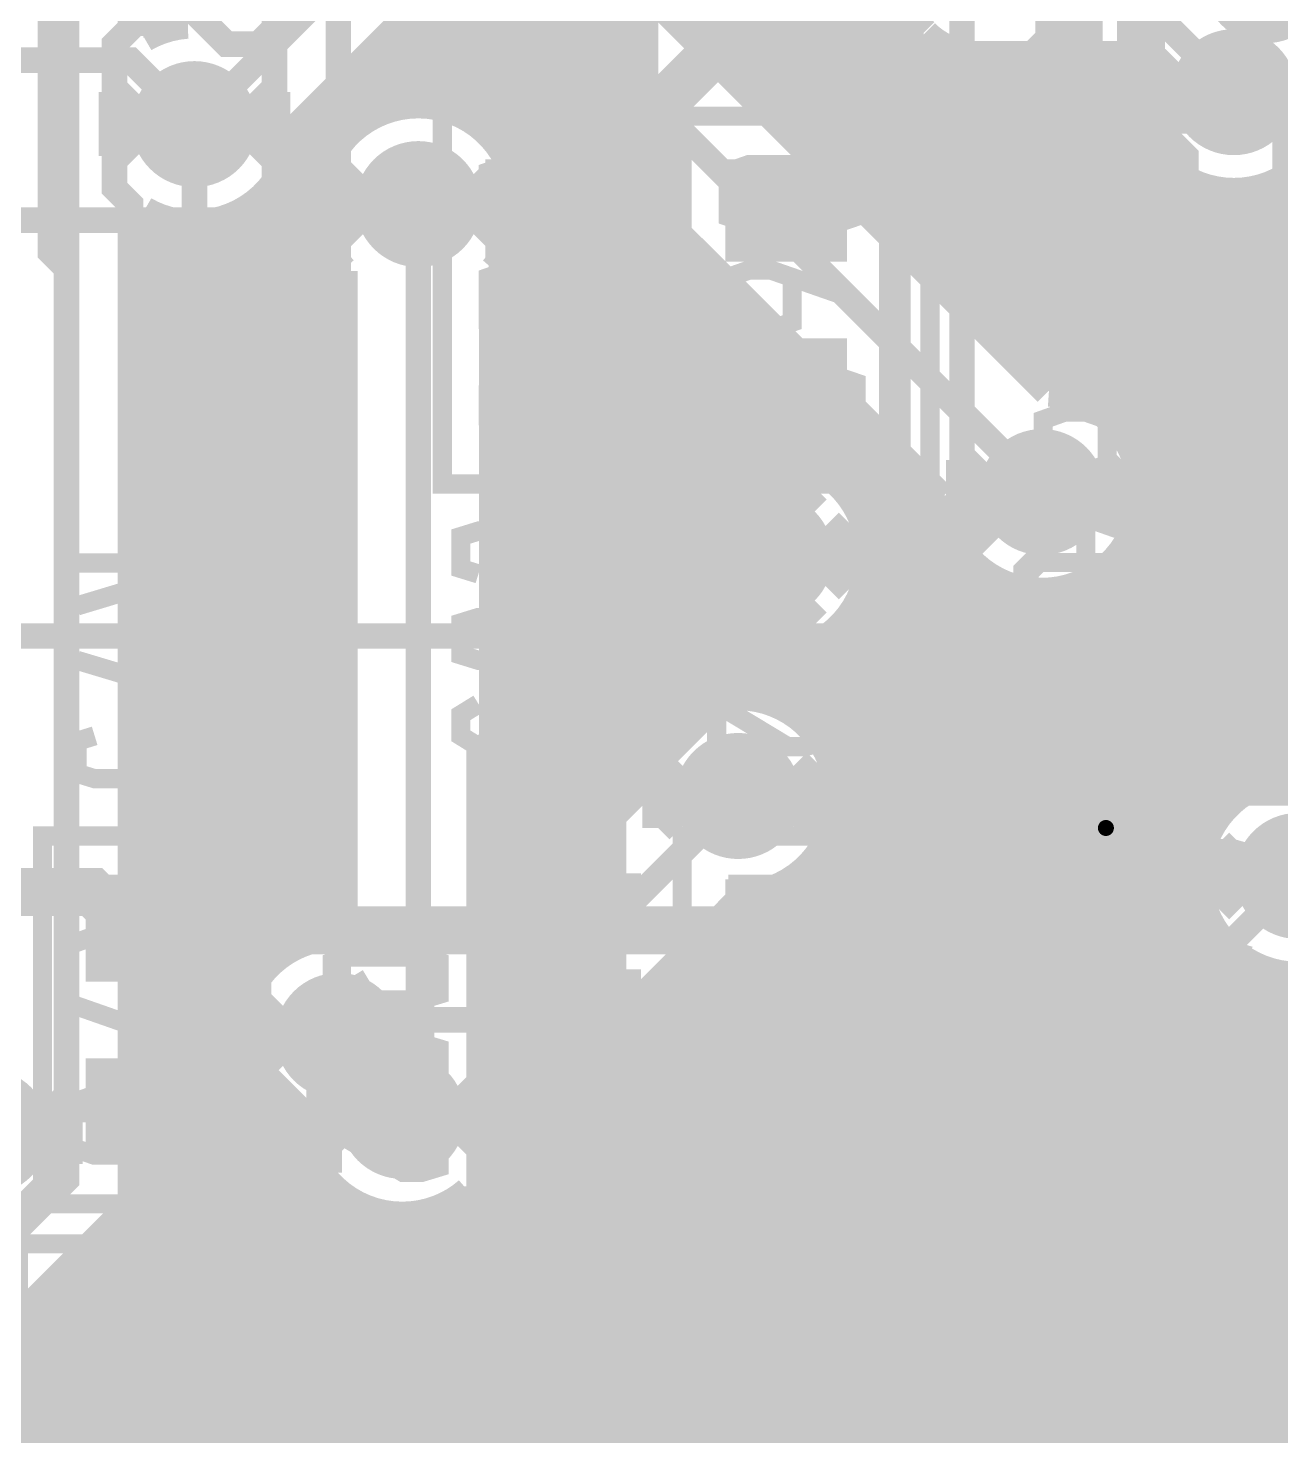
# Model space of a CAD drawing. Extents: x -10 to 131, y -93 to 209.
# Drawn here: x 114 to 123.94, y 77.98 to 89.15 of the extents above; entities that cross this region are included whole.
import ezdxf

# ---------------------------------------------------------------- set-up
doc = ezdxf.new("R2010")
doc.units = 0
doc.header["$MEASUREMENT"] = 0
doc.layers.get('0').update_dxf_attribs({"linetype": 'CONTINUOUS'})
for name, color, linetype in [('22-303-0_AST', 7, 'CONTINUOUS'), ('22-303-0_BOT', 2, 'CONTINUOUS'), ('22-303-0_DRD', 6, 'CONTINUOUS'), ('22-303-0_DRL', 1, 'CONTINUOUS'), ('22-303-0_GND', 3, 'CONTINUOUS'), ('22-303-0_IN1', 10, 'CONTINUOUS'), ('22-303-0_SMT', 9, 'CONTINUOUS'), ('22-303-0_SPT', 11, 'CONTINUOUS'), ('22-303-0_SST', 8, 'CONTINUOUS'), ('22-303-0_TOP', 15, 'CONTINUOUS'), ('THRUHOLE_TAP', 2, 'CONTINUOUS')]:
    doc.layers.add(name, color=color, linetype=linetype)

# ---------------------------------------------------------------- blocks, each defined once
blk = doc.blocks.new('ROUND_70')
at = {"const_width": 0.29972}
blk.add_lwpolyline([(-0.14986, 0, 1), (0.14986, 0, 1)], format="xyb", close=True, dxfattribs=at)
blk = doc.blocks.new('ROUND_116')
at = {"const_width": 0.10033}
blk.add_lwpolyline([(-0.050164, 0, 1), (0.050164, 0, 1)], format="xyb", close=True, dxfattribs=at)
blk = doc.blocks.new('ROUND_117')
at = {"const_width": 0.10033}
blk.add_lwpolyline([(-0.050164, 0, 1), (0.050164, 0, 1)], format="xyb", close=True, dxfattribs=at)
blk = doc.blocks.new('ROUND_98')
at = {"const_width": 0.50038}
blk.add_lwpolyline([(-0.25019, 0, 1), (0.25019, 0, 1)], format="xyb", close=True, dxfattribs=at)
blk = doc.blocks.new('ROUND_100')
at = {"const_width": 0.50038}
blk.add_lwpolyline([(-0.25019, 0, 1), (0.25019, 0, 1)], format="xyb", close=True, dxfattribs=at)
blk = doc.blocks.new('ROUND_101')
at = {"const_width": 0.0635}
blk.add_lwpolyline([(-0.03175, 0, 1), (0.03175, 0, 1)], format="xyb", close=True, dxfattribs=at)
blk = doc.blocks.new('RECTANGLE_3')
blk.add_solid([(0.4826, 0.4064), (0.4826, -0.4064), (-0.4826, 0.4064), (-0.4826, -0.4064)])
blk = doc.blocks.new('RECTANGLE_8')
blk.add_solid([(0.9017, 0.508), (0.9017, -0.508), (-0.9017, 0.508), (-0.9017, -0.508)])
blk = doc.blocks.new('RECTANGLE_17')
blk.add_solid([(0.635, 0.508), (0.635, -0.508), (-0.635, 0.508), (-0.635, -0.508)])
blk = doc.blocks.new('ROUND_108')
at = {"const_width": 0.10033}
blk.add_lwpolyline([(-0.050164, 0, 1), (0.050164, 0, 1)], format="xyb", close=True, dxfattribs=at)

msp = doc.modelspace()

# ---------------------------------------------------------------- linework, layer by layer
at = {"layer": '22-303-0_AST', "const_width": 0.1524}
for points in [[(117.2845, 88.4555), (117.2845, 85.5345), (118.9228, 85.5345), (118.9228, 88.4555), (117.2845, 88.4555)], [(119.1895, 88.4555), (119.1895, 85.5345), (120.8278, 85.5345), (120.8278, 88.4555), (119.1895, 88.4555)], [(123.952, 83.058), (123.952, 88.392), (121.158, 88.392), (121.158, 83.058), (123.952, 83.058)], [(117.8179, 87.59952), (117.65026, 87.65794), (117.65026, 88.01354), (117.8179, 88.07196), (118.49608, 88.07196), (118.66626, 88.01354), (118.66626, 87.65794), (118.49608, 87.59952)], [(119.7229, 87.59952), (119.55526, 87.65794), (119.55526, 88.01354), (119.7229, 88.07196), (120.40108, 88.07196), (120.57126, 88.01354), (120.57126, 87.65794), (120.40108, 87.59952)], [(118.15826, 87.17534), (118.15826, 86.81974), (117.98808, 86.76132), (117.8179, 86.76132), (117.65026, 86.81974), (117.65026, 87.17534), (117.8179, 87.23376), (117.98808, 87.23376), (118.66626, 86.99754)], [(120.06326, 87.17534), (120.06326, 86.81974), (119.89308, 86.76132), (119.7229, 86.76132), (119.55526, 86.81974), (119.55526, 87.17534), (119.7229, 87.23376), (119.89308, 87.23376), (120.57126, 86.99754)], [(122.22734, 86.46922), (122.05716, 86.52764), (122.05716, 86.88324), (122.22734, 86.9442), (122.90298, 86.9442), (123.07316, 86.88324), (123.07316, 86.52764), (122.90298, 86.46922)], [(119.55526, 85.92312), (119.55526, 86.39556), (120.2309, 85.92312), (120.40108, 85.92312), (120.57126, 85.98154), (120.57126, 86.33714), (120.40108, 86.39556)], [(117.8179, 86.39556), (117.65026, 86.27872), (117.65026, 86.03996), (117.8179, 85.92312), (117.98808, 85.92312), (118.3259, 86.15934), (118.66626, 85.92312), (118.66626, 86.39556)], [(122.56516, 86.04504), (122.56516, 85.68944), (122.39498, 85.63102), (122.22734, 85.63102), (122.05716, 85.68944), (122.05716, 86.04504), (122.22734, 86.106), (122.39498, 86.106), (123.07316, 85.86724)], [(122.39498, 84.79282), (122.39498, 85.2678), (123.07316, 85.02904), (123.07316, 84.9122), (122.05716, 84.9122)], [(114.1095, 82.7405), (114.1095, 79.8195), (115.7478, 79.8195), (115.7478, 82.7405), (114.1095, 82.7405)], [(119.1895, 82.7405), (119.1895, 79.8195), (120.8278, 79.8195), (120.8278, 82.7405), (119.1895, 82.7405)], [(114.85626, 82.35696), (114.85626, 82.00136), (115.0239, 81.88452), (115.19408, 81.88452), (115.36426, 82.00136), (115.36426, 82.35696), (114.34826, 82.35696)], [(120.06326, 82.35696), (120.06326, 82.00136), (120.2309, 81.88452), (120.40108, 81.88452), (120.57126, 82.00136), (120.57126, 82.35696), (119.55526, 82.35696)], [(114.85626, 82.06232), (114.34826, 81.88452)], [(120.06326, 82.06232), (119.55526, 81.88452)], [(114.34826, 81.40192), (115.36426, 81.04632), (115.36426, 81.51876)], [(119.55526, 81.40192), (120.57126, 81.04632), (120.57126, 81.51876)], [(114.5159, 80.68056), (114.34826, 80.62214), (114.34826, 80.26654), (114.5159, 80.20812), (114.85626, 80.20812), (115.0239, 80.32496), (115.0239, 80.68056), (115.36426, 80.68056), (115.36426, 80.20812)], [(120.06326, 80.62214), (120.06326, 80.26654), (119.89308, 80.20812), (119.7229, 80.20812), (119.55526, 80.26654), (119.55526, 80.62214), (119.7229, 80.68056), (119.89308, 80.68056), (120.57126, 80.44434)], [(113.919, 79.502), (118.491, 79.502), (118.491, 77.724), (118.237, 77.47), (118.491, 77.216), (118.491, 75.438), (113.919, 75.438), (113.919, 79.502)], [(118.999, 79.502), (123.571, 79.502), (123.571, 77.724), (123.317, 77.47), (123.571, 77.216), (123.571, 75.438), (118.999, 75.438), (118.999, 79.502)], [(121.09704, 78.7146), (120.92686, 78.65364), (120.92686, 78.41742), (121.09704, 78.359), (121.26468, 78.23962), (121.77268, 78.23962), (121.94286, 78.29804), (121.94286, 78.65364), (121.77268, 78.7146), (121.09704, 78.7146)], [(115.63604, 78.5876), (115.46586, 78.52664), (115.46586, 78.29042), (115.63604, 78.232), (115.80368, 78.11262), (116.31168, 78.11262), (116.48186, 78.17104), (116.48186, 78.52664), (116.31168, 78.5876), (115.63604, 78.5876)], [(121.26468, 78.47584), (120.92686, 78.23962)], [(115.80368, 78.34884), (115.46586, 78.11262)], [(120.92686, 77.40142), (120.92686, 77.8764), (121.60504, 77.40142), (121.77268, 77.40142), (121.94286, 77.45984), (121.94286, 77.81544), (121.77268, 77.8764)]]:
    msp.add_lwpolyline(points, dxfattribs=at)
at = {"layer": '22-303-0_BOT'}
for points, const_width in [([(118.364, 125.857), (118.364, 124.714), (117.856, 124.206), (117.856, 90.932), (115.316, 88.392)], 0.2032), ([(122.047, 85.471), (118.364, 89.154), (118.364, 123.19), (120.396, 125.222)], 0.2032), ([(116.713, 96.647), (116.586, 96.647), (116.078, 96.139), (116.078, 92.456), (115.697, 92.075), (115.316, 92.075), (114.3, 91.059), (114.3, 80.137), (112.903, 78.74), (112.903, 65.151)], 0.2032), ([(117.2464, 91.18346), (115.26012, 89.19718)], 0.254), ([(115.2652, 91.1606), (115.2652, 89.20226)], 0.254), ([(115.0366, 90.932), (115.0366, 89.14892)], 0.254), ([(114.9096, 90.805), (114.9096, 89.0905)], 0.254), ([(119.1514, 90.84056), (119.1514, 89.22766)], 0.254), ([(119.38, 90.43162), (119.38, 88.99906)], 0.254), ([(119.6086, 90.2335), (119.6086, 88.77046)], 0.254), ([(119.8372, 90.1446), (119.8372, 88.54186)], 0.254), ([(120.0658, 90.12428), (120.0658, 88.31326)], 0.254), ([(120.08358, 90.12682), (121.10212, 89.11082)], 0.254), ([(117.7544, 89.9668), (116.12118, 88.33612)], 0.254), ([(117.7544, 89.9668), (117.7544, 89.154)], 0.254), ([(120.2944, 89.916), (120.2944, 88.08466)], 0.254), ([(117.5512, 89.7636), (117.5512, 88.42248)], 0.254), ([(120.523, 89.6874), (120.523, 87.85606)], 0.254), ([(117.3226, 89.535), (117.3226, 88.5317)], 0.254), ([(118.9736, 89.40546), (122.10288, 86.27618)], 0.254), ([(120.7516, 89.4588), (120.7516, 87.62746)], 0.254), ([(117.094, 89.3064), (117.094, 88.56472)], 0.254), ([(115.2652, 89.2048), (114.9096, 89.2048)], 0.254), ([(117.7544, 89.2048), (116.98986, 89.2048)], 0.254), ([(121.0056, 89.2048), (119.17426, 89.2048)], 0.254), ([(120.9802, 89.2302), (120.9802, 87.39886)], 0.254), ([(116.8654, 89.0778), (116.8654, 88.5317)], 0.254), ([(117.7798, 88.9762), (116.76126, 88.9762)], 0.254), ([(117.7798, 88.97874), (117.7798, 88.18372)], 0.254), ([(121.29516, 88.9762), (119.40286, 88.9762)], 0.254), ([(121.2088, 89.02192), (121.2088, 87.17026)], 0.254), ([(116.6368, 88.8492), (116.6368, 88.42248)], 0.254), ([(121.4374, 88.93302), (121.4374, 86.94166)], 0.254), ([(122.81154, 88.9254), (121.539, 88.9254)], 0.254), ([(121.666, 88.9254), (121.666, 86.71306)], 0.254), ([(121.8946, 88.9254), (121.8946, 86.48446)], 0.254), ([(122.1232, 88.9254), (122.1232, 86.27364)], 0.254), ([(122.3518, 88.9254), (122.3518, 86.21776)], 0.254), ([(122.5804, 88.9254), (122.5804, 86.07806)], 0.254), ([(117.90934, 88.7476), (116.53266, 88.7476)], 0.254), ([(117.9322, 88.7222), (121.24182, 85.41512)], 0.254), ([(122.76836, 88.7476), (119.63146, 88.7476)], 0.254), ([(116.4082, 88.6206), (116.4082, 88.18372)], 0.254), ([(118.0084, 88.646), (118.0084, 82.29346)], 0.254), ([(116.82476, 88.519), (116.30406, 88.519)], 0.254), ([(118.1354, 88.519), (117.3607, 88.519)], 0.254), ([(122.77344, 88.519), (119.86006, 88.519)], 0.254), ([(116.1796, 88.392), (116.1796, 81.90992)], 0.254), ([(118.237, 88.4174), (118.237, 82.52206)], 0.254), ([(116.48694, 88.2904), (116.1161, 88.2904)], 0.254), ([(118.364, 88.2904), (117.70106, 88.2904)], 0.254), ([(122.84456, 88.2904), (120.08866, 88.2904)], 0.254), ([(122.809, 88.37676), (122.809, 85.7377)], 0.254), ([(118.4656, 88.1888), (118.4656, 82.75066)], 0.254), ([(116.3447, 88.0618), (116.0526, 88.0618)], 0.254), ([(118.5926, 88.0618), (117.84076, 88.0618)], 0.254), ([(123.0122, 88.0618), (120.31726, 88.0618)], 0.254), ([(118.6942, 87.9602), (118.6942, 82.97926)], 0.254), ([(123.0376, 88.03894), (123.0376, 54.52872)], 0.254), ([(116.28882, 87.8332), (115.89766, 87.8332)], 0.254), ([(115.951, 87.89162), (115.951, 81.78038)], 0.254), ([(118.8212, 87.8332), (117.89664, 87.8332)], 0.254), ([(128.6256, 87.8332), (120.54586, 87.8332)], 0.254), ([(123.2662, 87.8967), (123.2662, 54.50332)], 0.254), ([(123.4948, 87.84082), (123.4948, 82.97926)], 0.254), ([(123.7234, 87.85352), (123.7234, 83.1469)], 0.254), ([(123.952, 87.93226), (123.952, 83.22056)], 0.254), ([(116.967, 80.518), (117.094, 80.645), (117.094, 87.757)], 0.2032), ([(118.9228, 87.7316), (118.9228, 83.44154)], 0.254), ([(114.9096, 87.6935), (114.9096, 80.137)], 0.254), ([(115.13566, 87.6046), (114.9096, 87.6046)], 0.254), ([(115.0366, 87.63254), (115.0366, 51.6636)], 0.254), ([(115.4938, 87.6046), (115.4938, 51.6636)], 0.254), ([(116.30152, 87.6046), (115.49634, 87.6046)], 0.254), ([(115.7224, 87.6935), (115.7224, 81.4832)], 0.254), ([(119.0498, 87.6046), (117.88648, 87.6046)], 0.254), ([(127.10414, 87.6046), (120.77446, 87.6046)], 0.254), ([(115.2652, 87.58428), (115.2652, 51.6636)], 0.254), ([(119.1514, 87.503), (119.1514, 85.2932)], 0.254), ([(116.38026, 87.376), (114.9096, 87.376)], 0.254), ([(116.4082, 87.33028), (116.4082, 81.95818)], 0.254), ([(117.7798, 87.33028), (117.7798, 82.06486)], 0.254), ([(119.2784, 87.376), (117.8052, 87.376)], 0.254), ([(119.38, 87.2744), (119.38, 85.59038)], 0.254), ([(126.92126, 87.376), (121.00306, 87.376)], 0.254), ([(116.4844, 87.22614), (116.4844, 81.96072)], 0.254), ([(117.7036, 87.22614), (117.7036, 81.98866)], 0.254), ([(116.4844, 87.1474), (114.9096, 87.1474)], 0.254), ([(119.507, 87.1474), (117.7036, 87.1474)], 0.254), ([(119.6086, 87.0458), (119.6086, 85.71992)], 0.254), ([(126.84252, 87.1474), (121.23166, 87.1474)], 0.254), ([(116.4844, 86.9188), (114.9096, 86.9188)], 0.254), ([(119.7356, 86.9188), (117.7036, 86.9188)], 0.254), ([(126.82982, 86.9188), (121.46026, 86.9188)], 0.254), ([(119.8372, 86.8172), (119.8372, 85.76818)], 0.254), ([(116.4844, 86.6902), (114.9096, 86.6902)], 0.254), ([(119.9642, 86.6902), (117.7036, 86.6902)], 0.254), ([(126.8857, 86.6902), (121.68886, 86.6902)], 0.254), ([(120.0658, 86.5886), (120.0658, 85.7504)], 0.254), ([(116.4844, 86.4616), (114.9096, 86.4616)], 0.254), ([(120.1928, 86.4616), (117.7036, 86.4616)], 0.254), ([(127.02794, 86.4616), (121.91746, 86.4616)], 0.254), ([(120.2944, 86.36), (120.2944, 85.6615)], 0.254), ([(116.4844, 86.233), (114.9096, 86.233)], 0.254), ([(120.4214, 86.233), (117.7036, 86.233)], 0.254), ([(127.36576, 86.233), (122.3137, 86.233)], 0.254), ([(120.523, 86.1314), (120.523, 85.46084)], 0.254), ([(116.4844, 86.0044), (114.9096, 86.0044)], 0.254), ([(120.65, 86.0044), (117.7036, 86.0044)], 0.254), ([(127.9144, 86.0044), (122.65406, 86.0044)], 0.254), ([(120.7516, 85.9028), (120.7516, 49.5935)], 0.254), ([(116.4844, 85.7758), (114.9096, 85.7758)], 0.254), ([(120.8786, 85.7758), (117.7036, 85.7758)], 0.254), ([(127.9144, 85.7758), (122.79376, 85.7758)], 0.254), ([(120.9802, 85.6742), (120.9802, 49.5935)], 0.254), ([(116.4844, 85.5472), (114.9096, 85.5472)], 0.254), ([(119.3292, 85.5472), (117.7036, 85.5472)], 0.254), ([(121.1072, 85.5472), (120.44426, 85.5472)], 0.254), ([(127.9144, 85.5472), (122.84964, 85.5472)], 0.254), ([(121.2088, 85.4456), (121.2088, 49.5935)], 0.254), ([(116.4844, 85.3186), (114.9096, 85.3186)], 0.254), ([(119.16156, 85.3186), (117.7036, 85.3186)], 0.254), ([(121.25452, 85.3186), (120.6119, 85.3186)], 0.254), ([(127.9144, 85.3186), (122.83948, 85.3186)], 0.254), ([(122.809, 85.20176), (122.809, 55.5117)], 0.254), ([(116.4844, 85.09), (114.9096, 85.09)], 0.254), ([(119.09044, 85.09), (117.7036, 85.09)], 0.254), ([(121.33326, 85.09), (120.68556, 85.09)], 0.254), ([(127.9144, 85.09), (122.7582, 85.09)], 0.254), ([(121.4374, 84.94014), (121.4374, 55.77332)], 0.254), ([(116.4844, 84.8614), (114.9096, 84.8614)], 0.254), ([(119.08536, 84.8614), (117.7036, 84.8614)], 0.254), ([(121.51614, 84.8614), (120.6881, 84.8614)], 0.254), ([(127.9144, 84.8614), (122.57532, 84.8614)], 0.254), ([(122.5804, 84.86394), (122.5804, 55.85206)], 0.254), ([(121.666, 84.75726), (121.666, 55.9562)], 0.254), ([(122.3518, 84.7217), (122.3518, 55.99176)], 0.254), ([(116.4844, 84.6328), (114.9096, 84.6328)], 0.254), ([(119.1514, 84.6328), (117.7036, 84.6328)], 0.254), ([(119.1514, 84.63026), (119.1514, 83.7057)], 0.254), ([(127.9144, 84.6328), (120.6246, 84.6328)], 0.254), ([(121.8946, 84.67852), (121.8946, 56.03748)], 0.254), ([(122.1232, 84.66582), (122.1232, 56.04764)], 0.254), ([(116.4844, 84.4042), (114.9096, 84.4042)], 0.254), ([(119.3038, 84.4042), (117.7036, 84.4042)], 0.254), ([(127.9144, 84.4042), (120.46966, 84.4042)], 0.254), ([(120.523, 84.46262), (120.523, 49.5935)], 0.254), ([(119.38, 84.33562), (119.38, 83.82508)], 0.254), ([(120.2944, 84.2645), (120.2944, 83.52282)], 0.254), ([(116.4844, 84.1756), (114.9096, 84.1756)], 0.254), ([(119.70766, 84.1756), (117.7036, 84.1756)], 0.254), ([(119.6086, 84.20354), (119.6086, 83.86572)], 0.254), ([(119.8372, 84.15528), (119.8372, 83.84032)], 0.254), ([(120.0658, 84.1756), (120.0658, 83.74126)], 0.254), ([(127.9144, 84.1756), (120.06834, 84.1756)], 0.254), ([(116.4844, 83.947), (114.9096, 83.947)], 0.254), ([(127.9144, 83.947), (117.7036, 83.947)], 0.254), ([(116.4844, 83.7184), (114.9096, 83.7184)], 0.254), ([(119.16918, 83.7184), (117.7036, 83.7184)], 0.254), ([(127.9144, 83.7184), (120.09882, 83.7184)], 0.254), ([(116.4844, 83.4898), (114.9096, 83.4898)], 0.254), ([(118.95074, 83.4898), (117.7036, 83.4898)], 0.254), ([(127.9144, 83.4898), (120.31726, 83.4898)], 0.254), ([(116.4844, 83.2612), (114.9096, 83.2612)], 0.254), ([(118.85168, 83.2612), (117.7036, 83.2612)], 0.254), ([(127.8636, 83.2612), (120.41632, 83.2612)], 0.254), ([(102.235, 19.431), (102.235, 49.911), (103.378, 51.054), (115.951, 51.054), (118.11, 53.213), (118.11, 81.534), (119.634, 83.058)], 0.2032), ([(116.4844, 83.0326), (114.9096, 83.0326)], 0.254), ([(118.82882, 83.11388), (117.7036, 81.98866)], 0.254), ([(118.745, 83.0326), (117.7036, 83.0326)], 0.254), ([(123.54814, 83.0326), (120.44172, 83.0326)], 0.254), ([(116.4844, 82.804), (114.9096, 82.804)], 0.254), ([(118.5164, 82.804), (117.7036, 82.804)], 0.254), ([(123.36526, 82.804), (120.40108, 82.804)], 0.254), ([(116.4844, 82.5754), (114.9096, 82.5754)], 0.254), ([(118.2878, 82.5754), (117.7036, 82.5754)], 0.254), ([(123.28652, 82.5754), (120.2817, 82.5754)], 0.254), ([(120.2944, 82.59318), (120.2944, 49.5935)], 0.254), ([(120.0658, 82.37474), (120.0658, 49.5935)], 0.254), ([(116.4844, 82.3468), (114.9096, 82.3468)], 0.254), ([(118.0592, 82.3468), (117.7036, 82.3468)], 0.254), ([(119.68988, 82.25282), (118.7196, 81.28)], 0.254), ([(119.8372, 82.27568), (119.8372, 49.5935)], 0.254), ([(123.27382, 82.3468), (120.01754, 82.3468)], 0.254), ([(119.6086, 82.169), (119.6086, 49.5935)], 0.254), ([(116.4844, 82.1182), (114.9096, 82.1182)], 0.254), ([(117.8306, 82.1182), (117.7036, 82.1182)], 0.254), ([(123.3297, 82.1182), (119.55526, 82.1182)], 0.254), ([(116.4844, 81.96072), (116.45907, 81.95953)], 0.254), ([(119.38, 81.9404), (119.38, 49.5935)], 0.254), ([(116.12626, 81.8896), (114.9096, 81.8896)], 0.254), ([(123.47194, 81.8896), (119.32666, 81.8896)], 0.254), ([(123.4948, 81.8642), (123.4948, 54.40426)], 0.254), ([(119.1514, 81.7118), (119.1514, 49.5935)], 0.254), ([(123.7234, 81.69656), (123.7234, 54.18582)], 0.254), ([(115.83162, 81.661), (114.9096, 81.661)], 0.254), ([(123.80976, 81.661), (119.09806, 81.661)], 0.254), ([(123.952, 81.62544), (123.952, 52.67706)], 0.254), ([(118.9228, 81.4832), (118.9228, 49.5935)], 0.254), ([(115.69954, 81.4324), (114.9096, 81.4324)], 0.254), ([(125.54966, 81.4324), (118.86946, 81.4324)], 0.254), ([(118.7196, 81.28), (118.7196, 53.213)], 0.254), ([(115.65128, 81.2038), (114.9096, 81.2038)], 0.254), ([(125.1458, 81.2038), (118.7196, 81.2038)], 0.254), ([(115.6716, 80.9752), (114.9096, 80.9752)], 0.254), ([(124.9934, 80.9752), (118.7196, 80.9752)], 0.254), ([(115.7224, 80.82026), (115.7224, 53.7972)], 0.254), ([(115.7605, 80.7466), (114.9096, 80.7466)], 0.254), ([(124.92736, 80.7466), (118.7196, 80.7466)], 0.254), ([(115.95862, 80.518), (114.9096, 80.518)], 0.254), ([(115.951, 80.52562), (115.951, 54.09438)], 0.254), ([(124.93244, 80.518), (118.7196, 80.518)], 0.254), ([(116.1923, 80.2894), (114.9096, 80.2894)], 0.254), ([(116.1796, 80.33766), (116.1796, 66.47434)], 0.254), ([(125.00356, 80.2894), (118.7196, 80.2894)], 0.254), ([(116.30152, 80.0608), (114.90452, 80.0608)], 0.254), ([(125.1712, 80.0608), (118.7196, 80.0608)], 0.254), ([(116.4082, 79.9338), (116.4082, 66.87566)], 0.254), ([(117.5004, 79.91094), (117.5004, 66.90106)], 0.254), ([(114.808, 79.79918), (114.808, 51.6636)], 0.254), ([(116.54028, 79.8322), (114.82832, 79.8322)], 0.254), ([(116.6368, 79.7814), (116.6368, 67.0306)], 0.254), ([(117.3226, 79.79156), (117.3226, 67.0179)], 0.254), ([(117.5004, 79.8322), (117.39372, 79.8322)], 0.254), ([(129.667, 79.8322), (118.7196, 79.8322)], 0.254), ([(114.7318, 79.7052), (113.5126, 78.486)], 0.254), ([(116.8654, 79.71536), (116.8654, 67.0941)], 0.254), ([(117.094, 79.72044), (117.094, 67.09156)], 0.254), ([(117.5004, 79.6036), (114.62766, 79.6036)], 0.254), ([(129.667, 79.6036), (118.7196, 79.6036)], 0.254), ([(114.5794, 79.5528), (114.5794, 51.6636)], 0.254), ([(117.5004, 79.375), (114.39906, 79.375)], 0.254), ([(129.667, 79.375), (118.7196, 79.375)], 0.254), ([(114.3508, 79.3242), (114.3508, 51.6636)], 0.254), ([(117.5004, 79.1464), (114.17046, 79.1464)], 0.254), ([(129.667, 79.1464), (118.7196, 79.1464)], 0.254), ([(114.1222, 79.0956), (114.1222, 51.6636)], 0.254), ([(117.5004, 78.9178), (113.94186, 78.9178)], 0.254), ([(129.667, 78.9178), (118.7196, 78.9178)], 0.254), ([(113.8936, 78.867), (113.8936, 51.6636)], 0.254), ([(117.5004, 78.6892), (113.71326, 78.6892)], 0.254), ([(129.667, 78.6892), (118.7196, 78.6892)], 0.254), ([(117.5004, 78.4606), (113.5126, 78.4606)], 0.254), ([(129.667, 78.4606), (118.7196, 78.4606)], 0.254), ([(117.5004, 78.232), (113.5126, 78.232)], 0.254), ([(128.25476, 78.232), (118.7196, 78.232)], 0.254), ([(117.5004, 78.0034), (113.5126, 78.0034)], 0.254), ([(127.91694, 78.0034), (118.7196, 78.0034)], 0.254)]:
    msp.add_lwpolyline(points, dxfattribs=dict(at, const_width=const_width))
at = {"layer": '22-303-0_BOT', "const_width": 0.254}
for points in [[(115.26012, 89.19718, 0.1149159), (114.9101, 89.08963)], [(115.26012, 89.19718, 0.1149159), (114.9101, 89.08963)], [(117.7544, 89.154, 0.1989124), (117.93295, 88.72295)], [(117.7544, 89.154, 0.1989124), (117.93295, 88.72295)], [(121.1072, 89.1032, 0.1989124), (121.539, 88.92434)], [(122.81154, 88.9254, 0.0883602), (122.76178, 88.646)], [(122.76328, 88.646, 0.4142136), (123.571, 87.83828)], [(123.571, 87.83828, 0.4142136), (124.37872, 88.646)], [(117.094, 88.56472, 0.4142136), (116.28628, 87.757)], [(117.90172, 87.757, 0.4142136), (117.094, 88.56472)], [(115.316, 87.58428, 0.394063), (116.12118, 88.33612)], [(115.316, 87.58428, 0.394063), (116.12118, 88.33612)], [(116.28628, 87.757, 0.181057), (116.48487, 87.22655)], [(117.7036, 87.22614, 0.1810567), (117.90235, 87.757)], [(114.9096, 87.6935, 0.1325032), (115.316, 87.58388)], [(114.9096, 87.6935, 0.1325032), (115.316, 87.58388)], [(122.85472, 85.471, 0.394063), (122.10288, 86.27618)], [(122.85472, 85.471, 0.394063), (122.10288, 86.27618)], [(119.888, 85.77072, 0.4142136), (119.08028, 84.963)], [(120.69572, 84.963, 0.4142136), (119.888, 85.77072)], [(121.24182, 85.41512, 0.3940623), (122.047, 84.66328)], [(121.24182, 85.41512, 0.3940623), (122.047, 84.66328)], [(122.047, 84.66328, 0.4142136), (122.85472, 85.471)], [(122.047, 84.66328, 0.4142136), (122.85472, 85.471)], [(119.08028, 84.963, 0.4142136), (119.888, 84.15528)], [(119.888, 84.15528, 0.4142136), (120.69572, 84.963)], [(119.634, 83.86572, 0.394063), (118.82882, 83.11388)], [(120.44172, 83.058, 0.4142136), (119.634, 83.86572)], [(124.079, 83.23072, 0.4142136), (123.27128, 82.423)], [(119.68988, 82.25282, 0.3940623), (120.44172, 83.058)], [(123.27128, 82.423, 0.4142136), (124.079, 81.61528)], [(116.459, 81.96072, 0.4142136), (115.65128, 81.153)], [(115.65128, 81.153, 0.3097117), (116.1669, 80.39862)], [(116.1669, 80.39862, 0.371469), (116.967, 79.71028)], [(114.7318, 79.7052, 0.1989124), (114.91066, 80.137)], [(116.967, 79.71028, 0.1822012), (117.50014, 79.91123)]]:
    msp.add_lwpolyline(points, format="xyb", dxfattribs=at)
at = {"layer": '22-303-0_DRD', "const_width": 0.254}
for points in [[(123.825, 89.154), (123.19, 89.789)], [(124.46, 89.789), (123.825, 89.154)], [(122.936, 88.392), (123.571, 89.027)], [(123.571, 89.027), (124.206, 88.392)], [(122.936, 88.9), (122.936, 88.392)], [(123.571, 88.265), (122.936, 88.9)], [(124.206, 88.9), (123.571, 88.265)], [(114.681, 88.138), (115.316, 88.773)], [(114.681, 88.138), (115.316, 88.773)], [(115.316, 88.773), (115.951, 88.138)], [(115.316, 88.773), (115.951, 88.138)], [(114.681, 88.646), (114.681, 88.138)], [(115.316, 88.011), (114.681, 88.646)], [(114.681, 88.646), (114.681, 88.138)], [(115.316, 88.011), (114.681, 88.646)], [(115.951, 88.646), (115.316, 88.011)], [(115.951, 88.646), (115.316, 88.011)], [(115.951, 88.138), (115.951, 88.646)], [(115.951, 88.138), (115.951, 88.646)], [(116.459, 87.503), (117.094, 88.138)], [(117.094, 88.138), (117.729, 87.503)], [(116.459, 88.011), (116.459, 87.503)], [(117.094, 87.376), (116.459, 88.011)], [(117.729, 88.011), (117.094, 87.376)], [(117.729, 87.503), (117.729, 88.011)], [(121.412, 85.217), (122.047, 85.852)], [(121.412, 85.217), (122.047, 85.852)], [(121.412, 85.217), (122.047, 85.852)], [(122.047, 85.852), (122.682, 85.217)], [(122.047, 85.852), (122.682, 85.217)], [(122.047, 85.852), (122.682, 85.217)], [(121.412, 85.725), (121.412, 85.217)], [(122.047, 85.09), (121.412, 85.725)], [(121.412, 85.725), (121.412, 85.217)], [(122.047, 85.09), (121.412, 85.725)], [(121.412, 85.725), (121.412, 85.217)], [(122.047, 85.09), (121.412, 85.725)], [(122.682, 85.725), (122.047, 85.09)], [(122.682, 85.725), (122.047, 85.09)], [(122.682, 85.725), (122.047, 85.09)], [(122.682, 85.217), (122.682, 85.725)], [(122.682, 85.217), (122.682, 85.725)], [(122.682, 85.217), (122.682, 85.725)], [(119.253, 84.709), (119.888, 85.344)], [(119.253, 84.709), (119.888, 85.344)], [(119.888, 85.344), (120.523, 84.709)], [(119.888, 85.344), (120.523, 84.709)], [(119.253, 85.217), (119.253, 84.709)], [(119.888, 84.582), (119.253, 85.217)], [(119.253, 85.217), (119.253, 84.709)], [(119.888, 84.582), (119.253, 85.217)], [(120.523, 85.217), (119.888, 84.582)], [(120.523, 85.217), (119.888, 84.582)], [(120.523, 84.709), (120.523, 85.217)], [(120.523, 84.709), (120.523, 85.217)], [(118.999, 82.804), (119.634, 83.439)], [(119.634, 83.439), (120.269, 82.804)], [(118.999, 83.312), (118.999, 82.804)], [(119.634, 82.677), (118.999, 83.312)], [(120.269, 83.312), (119.634, 82.677)], [(120.269, 82.804), (120.269, 83.312)], [(121.92, 82.55), (122.555, 83.185)], [(122.555, 83.185), (123.19, 82.55)], [(121.92, 83.058), (121.92, 82.55)], [(122.555, 82.423), (121.92, 83.058)], [(123.19, 83.058), (122.555, 82.423)], [(123.19, 82.55), (123.19, 83.058)], [(123.444, 82.169), (124.079, 82.804)], [(123.444, 82.677), (123.444, 82.169)], [(124.079, 82.042), (123.444, 82.677)], [(115.824, 80.899), (116.459, 81.534)], [(116.459, 81.534), (117.094, 80.899)], [(115.824, 81.407), (115.824, 80.899)], [(116.459, 80.772), (115.824, 81.407)], [(117.094, 81.407), (116.459, 80.772)], [(117.094, 80.899), (117.094, 81.407)], [(116.332, 80.264), (116.967, 80.899)], [(116.967, 80.899), (117.602, 80.264)], [(113.665, 80.772), (114.3, 80.137)], [(116.332, 80.772), (116.332, 80.264)], [(116.967, 80.137), (116.332, 80.772)], [(117.602, 80.772), (116.967, 80.137)], [(117.602, 80.264), (117.602, 80.772)], [(114.3, 80.645), (113.665, 80.01)], [(114.3, 80.137), (114.3, 80.645)]]:
    msp.add_lwpolyline(points, dxfattribs=at)
at = {"layer": '22-303-0_IN1'}
for points, const_width in [([(123.952, 146.05), (123.952, 139.192), (123.317, 138.557), (123.317, 118.618), (125.095, 116.84), (125.095, 85.979), (124.46, 85.344), (124.46, 83.312), (124.714, 83.058), (124.714, 82.042), (123.952, 81.28), (123.952, 61.976), (124.333, 61.595), (124.333, 47.879)], 0.2032), ([(119.507, 99.568), (118.364, 98.425), (118.364, 86.487), (119.888, 84.963)], 1.27), ([(115.189, 99.06), (115.189, 93.726), (114.808, 93.345), (114.808, 89.154), (114.681, 89.027), (114.681, 87.884), (114.808, 87.757), (114.808, 76.2), (114.3, 75.692), (114.3, 74.93), (115.062, 74.168), (115.062, 58.801), (114.3, 58.039), (114.3, 46.228), (116.332, 44.196), (116.332, 28.956), (115.951, 28.575), (115.951, 20.955), (116.586, 20.32)], 0.2032), ([(116.586, 97.663), (116.586, 97.41408), (116.078, 96.90608), (116.078, 92.329), (116.332, 92.075), (116.332, 90.932), (115.951, 90.551), (115.951, 81.915), (115.824, 81.788), (115.824, 80.899), (116.205, 80.518), (116.205, 70.231), (116.078, 70.104), (116.078, 56.769), (115.697, 56.388), (115.697, 48.387), (115.951, 48.133)], 0.2032), ([(113.665, 47.752), (113.665, 58.039), (114.554, 58.928), (114.554, 74.041), (113.792, 74.803), (113.792, 79.502), (114.3, 80.01), (114.3, 87.249), (114.173, 87.376), (114.173, 89.535), (114.3, 89.662), (114.3, 94.87408), (114.427, 95.00108), (114.427, 95.504)], 0.2032), ([(123.571, 88.646), (122.936, 89.281), (122.936, 91.694), (122.047, 92.583), (122.047, 94.869), (121.793, 95.123), (120.396, 95.123)], 0.2032), ([(116.459, 81.153), (116.459, 89.916), (117.094, 90.551), (117.094, 92.837), (116.586, 93.345), (116.586, 94.361), (116.713, 94.488)], 0.2032), ([(122.047, 55.245), (122.047, 67.437), (122.936, 68.326), (122.936, 82.296), (123.19, 82.55), (123.19, 88.138), (122.428, 88.9), (122.428, 91.44), (120.269, 93.599)], 0.2032), ([(120.523, 23.368), (120.523, 26.289), (121.793, 27.559), (121.793, 40.132), (121.031, 40.894), (121.031, 54.102), (120.904, 54.229), (120.904, 67.564), (121.92, 68.58), (121.92, 81.788), (121.412, 82.296), (121.412, 91.821), (120.269, 92.964), (120.015, 92.964), (119.507, 92.456), (119.507, 91.567)], 0.2032), ([(120.142, 92.202), (120.904, 91.44), (120.904, 82.169), (121.412, 81.661), (121.412, 68.707), (120.396, 67.691), (120.396, 64.135), (119.38, 63.119), (119.38, 62.611), (120.396, 61.595), (120.396, 40.513), (117.475, 37.592)], 0.2032), ([(115.189, 47.625), (115.189, 56.642), (115.57, 57.023), (115.57, 74.803), (115.697, 74.93), (115.697, 80.01), (115.316, 80.391), (115.316, 88.392)], 0.2032), ([(117.729, 46.99), (117.729, 56.769), (118.11, 57.15), (118.11, 83.185), (119.888, 84.963)], 1.27), ([(122.047, 85.471), (122.047, 84.96808), (121.92, 84.84108), (121.92, 82.423), (122.428, 81.915), (122.428, 68.453), (121.412, 67.437), (121.412, 54.864), (121.793, 54.483), (121.793, 42.799), (122.555, 42.037), (122.555, 39.624), (122.301, 39.37), (122.301, 27.432), (121.412, 26.543), (121.412, 3.556)], 0.2032), ([(121.793, 42.799), (121.793, 54.483), (121.412, 54.864), (121.412, 67.437), (122.428, 68.453), (122.428, 81.915), (121.92, 82.423), (121.92, 84.84108), (122.047, 84.96808), (122.047, 85.471)], 0.2032), ([(123.698, 38.608), (123.825, 38.735), (123.825, 45.339), (123.063, 46.101), (123.063, 48.006), (123.698, 48.641), (123.698, 61.214), (123.444, 61.468), (123.444, 81.788), (124.079, 82.423)], 0.2032)]:
    msp.add_lwpolyline(points, dxfattribs=dict(at, const_width=const_width))
at = {"layer": '22-303-0_SST', "const_width": 0.1524}
for points in [[(117.2845, 88.4555), (117.2845, 85.5345), (118.9228, 85.5345), (118.9228, 88.4555), (117.2845, 88.4555)], [(119.1895, 88.4555), (119.1895, 85.5345), (120.8278, 85.5345), (120.8278, 88.4555), (119.1895, 88.4555)], [(123.952, 83.058), (121.158, 83.058), (121.158, 88.392), (123.952, 88.392), (123.952, 83.058)], [(117.57152, 84.82076), (117.43182, 84.86394), (117.43182, 85.11794), (117.57152, 85.16112), (118.1354, 85.16112), (118.27764, 85.11794), (118.27764, 84.86394), (118.1354, 84.82076)], [(119.60352, 84.82076), (119.46382, 84.86394), (119.46382, 85.11794), (119.60352, 85.16112), (120.1674, 85.16112), (120.30964, 85.11794), (120.30964, 84.86394), (120.1674, 84.82076)], [(114.80546, 84.90712), (114.80546, 84.65312), (114.9477, 84.56676), (115.0874, 84.56676), (115.22964, 84.65312), (115.22964, 84.90712), (114.38382, 84.90712)], [(114.80546, 84.69376), (114.38382, 84.56676)], [(117.85346, 84.43214), (117.85346, 84.17814), (117.71376, 84.13496), (117.57152, 84.13496), (117.43182, 84.17814), (117.43182, 84.43214), (117.57152, 84.47532), (117.71376, 84.47532), (118.27764, 84.30514)], [(119.88546, 84.43214), (119.88546, 84.17814), (119.74576, 84.13496), (119.60352, 84.13496), (119.46382, 84.17814), (119.46382, 84.43214), (119.60352, 84.47532), (119.74576, 84.47532), (120.30964, 84.30514)], [(114.38382, 84.13496), (115.22964, 83.88096), (115.22964, 84.22132)], [(117.57152, 83.78952), (117.43182, 83.70316), (117.43182, 83.53552), (117.57152, 83.44916), (117.71376, 83.44916), (117.9957, 83.61934), (118.27764, 83.44916), (118.27764, 83.78952)], [(119.46382, 83.44916), (119.46382, 83.78952), (120.0277, 83.44916), (120.1674, 83.44916), (120.30964, 83.49234), (120.30964, 83.74634), (120.1674, 83.78952)], [(114.52352, 83.53552), (114.38382, 83.49234), (114.38382, 83.23834), (114.52352, 83.19516), (114.80546, 83.19516), (114.9477, 83.28152), (114.9477, 83.53552), (115.22964, 83.53552), (115.22964, 83.19516)], [(114.1095, 82.7405), (114.1095, 79.8195), (115.7478, 79.8195), (115.7478, 82.7405), (114.1095, 82.7405)], [(119.1895, 82.7405), (119.1895, 79.8195), (120.8278, 79.8195), (120.8278, 82.7405), (119.1895, 82.7405)], [(122.99188, 82.30362), (122.85218, 82.3468), (122.85218, 82.6008), (122.99188, 82.64144), (123.55576, 82.64144), (123.698, 82.6008), (123.698, 82.3468), (123.55576, 82.30362)], [(118.36146, 82.36712), (118.36146, 82.11312), (118.5037, 82.02676), (118.6434, 82.02676), (118.78564, 82.11312), (118.78564, 82.36712), (117.93982, 82.36712)], [(118.36146, 82.15376), (117.93982, 82.02676)], [(123.27382, 81.915), (123.27382, 81.661), (123.13412, 81.61782), (122.99188, 81.61782), (122.85218, 81.661), (122.85218, 81.915), (122.99188, 81.95564), (123.13412, 81.95564), (123.698, 81.788)], [(116.55298, 81.78038), (116.41074, 81.7372), (116.41074, 81.56702), (116.55298, 81.52638), (116.69268, 81.44002), (117.11686, 81.44002), (117.2591, 81.4832), (117.2591, 81.7372), (117.11686, 81.78038), (116.55298, 81.78038)], [(117.93982, 81.59496), (118.78564, 81.34096), (118.78564, 81.68132)], [(121.50598, 81.65338), (121.36374, 81.6102), (121.36374, 81.44002), (121.50598, 81.39938), (121.64568, 81.31302), (122.06986, 81.31302), (122.2121, 81.3562), (122.2121, 81.6102), (122.06986, 81.65338), (121.50598, 81.65338)], [(116.69268, 81.6102), (116.41074, 81.44002)], [(121.64568, 81.4832), (121.36374, 81.31302)], [(123.13412, 80.93202), (123.13412, 81.26984), (123.698, 81.1022), (123.698, 81.01584), (122.85218, 81.01584)], [(116.41074, 80.75422), (116.41074, 81.09458), (116.97462, 80.75422), (117.11686, 80.75422), (117.2591, 80.7974), (117.2591, 81.0514), (117.11686, 81.09458)], [(118.36146, 80.95234), (118.36146, 80.69834), (118.22176, 80.65516), (118.07952, 80.65516), (117.93982, 80.69834), (117.93982, 80.95234), (118.07952, 80.99552), (118.22176, 80.99552), (118.78564, 80.82534)], [(121.36374, 80.62722), (121.36374, 80.96758), (121.92762, 80.62722), (122.06986, 80.62722), (122.2121, 80.6704), (122.2121, 80.9244), (122.06986, 80.96758)], [(116.41074, 80.06842), (116.41074, 80.40878), (116.97462, 80.06842), (117.11686, 80.06842), (117.2591, 80.1116), (117.2591, 80.3656), (117.11686, 80.40878)], [(121.50598, 80.28178), (121.36374, 80.19542), (121.36374, 80.02778), (121.50598, 79.94142), (121.64568, 79.94142), (121.92762, 80.1116), (122.2121, 79.94142), (122.2121, 80.28178)], [(113.919, 79.502), (113.919, 75.438), (118.491, 75.438), (118.491, 77.216), (118.237, 77.47), (118.491, 77.724), (118.491, 79.502), (113.919, 79.502)], [(118.999, 79.502), (118.999, 75.438), (123.571, 75.438), (123.571, 77.216), (123.317, 77.47), (123.571, 77.724), (123.571, 79.502), (118.999, 79.502)]]:
    msp.add_lwpolyline(points, dxfattribs=at)
at = {"layer": '22-303-0_TOP'}
for points, const_width in [([(109.855, 96.76892), (109.855, 93.853), (108.839, 92.837), (108.839, 89.281), (109.347, 88.773), (109.347, 84.201), (111.252, 82.296), (112.141, 82.296), (114.5032, 82.296), (114.808, 81.9912), (114.935, 81.9912)], 0.381), ([(120.88622, 90.92946), (120.777, 90.82278), (120.777, 90.67546), (120.269, 90.16746), (119.634, 90.16746), (118.11, 88.64346), (118.11, 87.7062)], 0.381), ([(118.11, 86.2838), (118.2878, 86.2838), (118.999, 86.995), (118.999, 88.519), (119.888, 89.408), (121.02592, 89.408), (121.53392, 89.916), (121.53392, 90.92946)], 0.381), ([(122.18416, 90.92946), (122.18416, 89.03716), (121.793, 88.646), (120.904, 88.646), (120.015, 87.757), (120.015, 87.7062)], 0.381), ([(122.8344, 90.92946), (122.8344, 87.6808), (122.555, 87.4014)], 0.381), ([(120.015, 90.932), (117.729, 90.932), (115.824, 89.027), (115.57, 89.027), (115.062, 89.535), (115.062, 89.916), (115.05438, 89.92362), (115.05438, 90.17)], 0.2032), ([(124.78512, 90.92946), (124.78512, 88.9), (124.53112, 88.646), (123.571, 88.646)], 0.2032), ([(109.855, 90.17), (109.855, 85.852), (111.379, 84.328), (120.777, 84.328), (121.92, 85.471), (122.047, 85.471)], 0.2032), ([(122.047, 85.471), (121.92, 85.471), (120.777, 84.328), (111.379, 84.328), (109.855, 85.852), (109.855, 90.17)], 0.2032), ([(109.855, 90.17), (109.855, 85.852), (111.379, 84.328), (120.777, 84.328), (121.92, 85.471), (122.047, 85.471)], 0.2032), ([(117.094, 87.757), (116.967, 87.63), (110.998, 87.63), (110.50524, 88.12276), (110.50524, 90.17)], 0.2032), ([(115.316, 88.392), (114.808, 88.9), (111.379, 88.9), (111.15548, 89.1286), (111.15548, 90.17)], 0.2032), ([(115.316, 88.392), (114.808, 88.9), (111.379, 88.9), (111.15548, 89.1286), (111.15548, 90.17)], 0.2032), ([(119.888, 84.963), (119.888, 86.1568), (120.015, 86.2838)], 0.2032), ([(119.888, 84.963), (119.888, 86.1568), (120.015, 86.2838)], 0.2032), ([(122.555, 84.0486), (122.555, 82.804)], 0.381), ([(119.634, 83.058), (120.396, 83.058), (122.301, 81.153), (123.698, 81.153), (125.095, 82.55), (129.413, 82.55), (129.42824, 82.56524), (129.54, 82.56524)], 0.2032), ([(120.142, 54.102), (117.221, 54.102), (117.221, 54.1782), (113.7158, 54.1782), (112.141, 55.753), (112.141, 63.754), (112.141, 82.296), (114.5032, 82.296), (114.808, 81.9912), (114.935, 81.9912)], 0.381), ([(120.015, 81.9912), (114.935, 81.9912)], 0.381), ([(125.73, 81.8388), (125.73, 80.645), (122.047, 80.645), (120.7008, 81.9912), (120.015, 81.9912)], 0.381), ([(129.54, 80.391), (127, 80.391), (126.619, 80.01), (121.92, 80.01), (120.65, 81.28), (116.586, 81.28), (116.459, 81.153)], 0.2032), ([(120.015, 80.5688), (120.015, 78.613), (120.142, 78.486)], 0.381), ([(114.935, 80.5688), (113.8428, 80.5688), (113.665, 80.391)], 0.2032), ([(114.935, 80.5688), (114.935, 78.613), (115.062, 78.486)], 0.2032), ([(120.015, 80.5688), (117.094, 80.5688), (117.0432, 80.518), (116.967, 80.518)], 0.2032)]:
    msp.add_lwpolyline(points, dxfattribs=dict(at, const_width=const_width))

# ---------------------------------------------------------------- block references
at = {"layer": '22-303-0_BOT'}
for p in [(123.571, 88.646), (115.316, 88.392), (117.094, 87.757), (122.047, 85.471), (119.888, 84.963), (119.634, 83.058), (122.555, 82.804), (124.079, 82.423), (116.459, 81.153), (116.967, 80.518)]:
    msp.add_blockref('ROUND_70', p, dxfattribs=at)
at = {"layer": '22-303-0_DRL'}
for name, p in [('ROUND_116', (123.571, 88.646)), ('ROUND_117', (115.316, 88.392)), ('ROUND_117', (117.094, 87.757)), ('ROUND_117', (122.047, 85.471)), ('ROUND_117', (119.888, 84.963)), ('ROUND_117', (119.634, 83.058)), ('ROUND_117', (122.555, 82.804)), ('ROUND_117', (116.459, 81.153)), ('ROUND_117', (116.967, 80.518))]:
    msp.add_blockref(name, p, dxfattribs=at)
at = {"layer": '22-303-0_GND'}
for name, p in [('ROUND_98', (123.825, 89.535)), ('ROUND_98', (123.571, 88.646)), ('ROUND_100', (115.316, 88.392)), ('ROUND_100', (117.094, 87.757)), ('ROUND_100', (122.047, 85.471)), ('ROUND_100', (119.888, 84.963)), ('ROUND_100', (119.634, 83.058)), ('ROUND_101', (122.555, 82.804)), ('ROUND_100', (124.079, 82.423)), ('ROUND_100', (116.459, 81.153)), ('ROUND_100', (116.967, 80.518)), ('ROUND_100', (113.665, 80.391))]:
    msp.add_blockref(name, p, dxfattribs=at)
at = {"layer": '22-303-0_IN1'}
for p in [(123.571, 88.646), (115.316, 88.392), (117.094, 87.757), (122.047, 85.471), (119.888, 84.963), (119.634, 83.058), (122.555, 82.804), (124.079, 82.423), (116.459, 81.153), (116.967, 80.518)]:
    msp.add_blockref('ROUND_70', p, dxfattribs=at)
at = {"layer": '22-303-0_SMT'}
for name, p in [('RECTANGLE_3', (118.11, 87.7062)), ('RECTANGLE_3', (120.015, 87.7062)), ('RECTANGLE_8', (122.555, 87.4014)), ('RECTANGLE_3', (118.11, 86.2838)), ('RECTANGLE_3', (120.015, 86.2838)), ('RECTANGLE_8', (122.555, 84.0486)), ('RECTANGLE_3', (114.935, 81.9912)), ('RECTANGLE_3', (120.015, 81.9912)), ('RECTANGLE_3', (114.935, 80.5688)), ('RECTANGLE_3', (120.015, 80.5688)), ('RECTANGLE_17', (115.062, 78.486)), ('RECTANGLE_17', (120.142, 78.486))]:
    msp.add_blockref(name, p, dxfattribs=at)
at = {"layer": '22-303-0_SPT'}
for name, p in [('RECTANGLE_3', (118.11, 87.7062)), ('RECTANGLE_3', (120.015, 87.7062)), ('RECTANGLE_8', (122.555, 87.4014)), ('RECTANGLE_3', (118.11, 86.2838)), ('RECTANGLE_3', (120.015, 86.2838)), ('RECTANGLE_8', (122.555, 84.0486)), ('RECTANGLE_3', (114.935, 81.9912)), ('RECTANGLE_3', (120.015, 81.9912)), ('RECTANGLE_3', (114.935, 80.5688)), ('RECTANGLE_3', (120.015, 80.5688)), ('RECTANGLE_17', (115.062, 78.486)), ('RECTANGLE_17', (120.142, 78.486))]:
    msp.add_blockref(name, p, dxfattribs=at)
at = {"layer": '22-303-0_TOP'}
for name, p in [('ROUND_70', (123.571, 88.646)), ('ROUND_70', (115.316, 88.392)), ('RECTANGLE_3', (118.11, 87.7062)), ('RECTANGLE_3', (120.015, 87.7062)), ('ROUND_70', (117.094, 87.757)), ('RECTANGLE_8', (122.555, 87.4014)), ('RECTANGLE_3', (118.11, 86.2838)), ('RECTANGLE_3', (120.015, 86.2838)), ('ROUND_70', (122.047, 85.471)), ('ROUND_70', (119.888, 84.963)), ('RECTANGLE_8', (122.555, 84.0486)), ('ROUND_70', (119.634, 83.058)), ('ROUND_70', (122.555, 82.804)), ('ROUND_70', (124.079, 82.423)), ('RECTANGLE_3', (114.935, 81.9912)), ('RECTANGLE_3', (120.015, 81.9912)), ('ROUND_70', (116.459, 81.153)), ('RECTANGLE_3', (114.935, 80.5688)), ('RECTANGLE_3', (120.015, 80.5688)), ('ROUND_70', (116.967, 80.518)), ('RECTANGLE_17', (115.062, 78.486)), ('RECTANGLE_17', (120.142, 78.486))]:
    msp.add_blockref(name, p, dxfattribs=at)
at = {"layer": 'THRUHOLE_TAP'}
for p in [(123.571, 88.646), (115.316, 88.392), (117.094, 87.757), (122.047, 85.471), (119.888, 84.963), (119.634, 83.058), (122.555, 82.804), (116.459, 81.153), (116.967, 80.518)]:
    msp.add_blockref('ROUND_108', p, dxfattribs=at)

doc.saveas('drawing.dxf')
